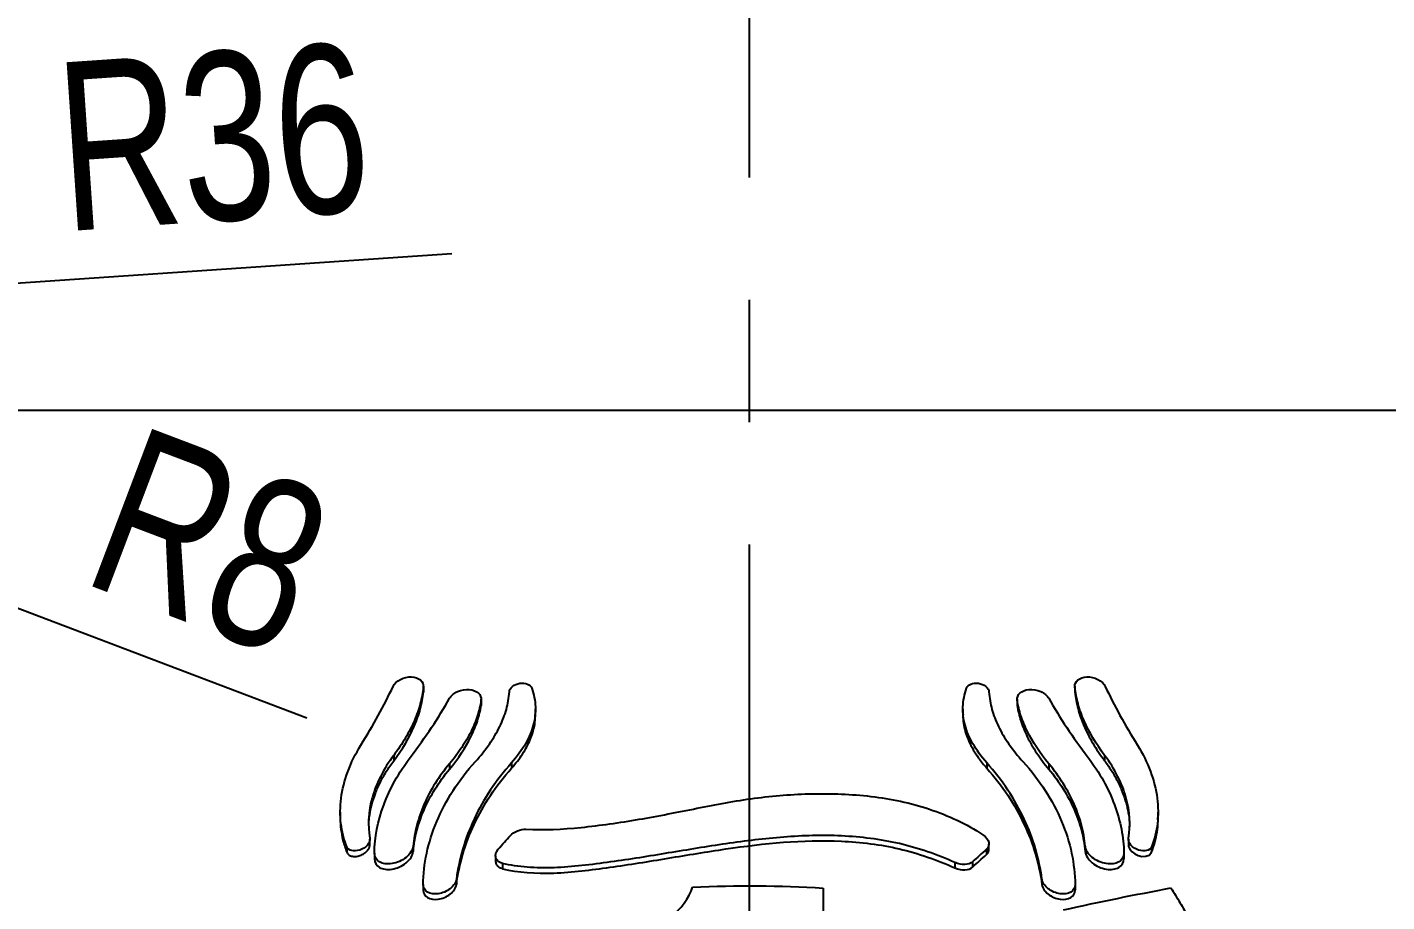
# Model space of a CAD drawing. Header units: millimetres. Extents: x 10 to 412, y 8 to 584.
# Drawn here: x 312.7 to 340.95, y 483.11 to 501.27 of the extents above; entities that cross this region are included whole.
import ezdxf

# ---------------------------------------------------------------- set-up
doc = ezdxf.new("R2010")
doc.units = ezdxf.units.MM
doc.linetypes.add('CENTERX2', pattern=[20.32, 12.7, -2.54, 2.54, -2.54])
for name, color, linetype in [('CENTERLINE', 4, 'CENTERX2'), ('DETAIL', 3, 'Continuous'), ('DIMENSIONS', 2, 'Continuous')]:
    doc.layers.add(name, color=color, linetype=linetype)
doc.layers.add('OUTLINE', color=7, linetype='Continuous', lineweight=25)
doc.styles.add('SLDTEXTSTYLE0', font='TXT', dxfattribs={"width": 0.75})
doc.dimstyles.new('SLDDIMSTYLE11', dxfattribs={"dimtxt": 3.5, "dimasz": 2, "dimexe": 0, "dimexo": 0.0625, "dimgap": 0.875, "dimtad": 1, "dimrnd": 1e-09, "dimzin": 12, "dimdsep": 46, "dimtxsty": 'SLDTEXTSTYLE0', "dimsah": 1, "dimcen": 0, "dimadec": 0, "dimazin": 3, "dimtfac": 1, "dimtofl": 0, "dimtmove": 0, "dimatfit": 3, "dimfxl": 0, "dimfrac": 2, "dimtolj": 1, "dimtzin": 12, "dimarcsym": 0})
doc.dimstyles.new('SLDDIMSTYLE4', dxfattribs={"dimtxt": 3.5, "dimasz": 2, "dimexe": 0, "dimexo": 0.0625, "dimgap": 0.875, "dimtad": 1, "dimrnd": 1e-09, "dimzin": 12, "dimdsep": 46, "dimtxsty": 'SLDTEXTSTYLE0', "dimsah": 1, "dimcen": 0.09, "dimadec": 0, "dimazin": 3, "dimtol": 1, "dimtp": 1.5, "dimtm": 1.5, "dimtfac": 1, "dimtofl": 0, "dimtmove": 0, "dimatfit": 3, "dimfxl": 0, "dimfrac": 2, "dimtolj": 1, "dimarcsym": 0})
doc.dimstyles.new('SLDDIMSTYLE6', dxfattribs={"dimtxt": 3.5, "dimasz": 2, "dimexe": 0, "dimexo": 0.0625, "dimgap": 0.875, "dimtad": 0, "dimtih": 1, "dimtoh": 1, "dimrnd": 1e-09, "dimzin": 12, "dimdsep": 46, "dimtxsty": 'SLDTEXTSTYLE0', "dimsah": 1, "dimcen": 0.09, "dimadec": 0, "dimazin": 3, "dimtfac": 1, "dimtofl": 0, "dimtmove": 0, "dimatfit": 3, "dimfxl": 0, "dimfrac": 2, "dimtolj": 1, "dimtzin": 12, "dimarcsym": 0})
doc.dimstyles.new('SLDDIMSTYLE7', dxfattribs={"dimtxt": 3.5, "dimasz": 2, "dimexe": 0, "dimexo": 0.0625, "dimgap": 0.875, "dimtad": 1, "dimdec": 4, "dimzin": 12, "dimdsep": 46, "dimtxsty": 'SLDTEXTSTYLE0', "dimsah": 1, "dimcen": 0.09, "dimazin": 3, "dimtfac": 1, "dimtofl": 0, "dimtmove": 0, "dimatfit": 3, "dimfxl": 0, "dimfrac": 2, "dimtolj": 1, "dimtzin": 12, "dimarcsym": 0})
doc.dimstyles.new('SLDDIMSTYLE8', dxfattribs={"dimtxt": 3.5, "dimasz": 2, "dimexe": 0, "dimexo": 0.0625, "dimgap": 0.875, "dimtad": 1, "dimrnd": 1e-09, "dimzin": 12, "dimdsep": 46, "dimtxsty": 'SLDTEXTSTYLE0', "dimsah": 1, "dimcen": 0.09, "dimadec": 0, "dimazin": 3, "dimtfac": 1, "dimtofl": 0, "dimtmove": 0, "dimatfit": 3, "dimfxl": 0, "dimfrac": 2, "dimtolj": 1, "dimtzin": 12, "dimarcsym": 0})
doc.dimstyles.new('SLDDIMSTYLE9', dxfattribs={"dimtxt": 3.5, "dimasz": 2, "dimexe": 0, "dimexo": 0.0625, "dimgap": 0.875, "dimtad": 1, "dimrnd": 1e-09, "dimzin": 12, "dimdsep": 46, "dimtxsty": 'SLDTEXTSTYLE0', "dimsah": 1, "dimcen": 0, "dimadec": 0, "dimazin": 3, "dimtfac": 1, "dimtofl": 0, "dimtmove": 0, "dimatfit": 3, "dimfxl": 0, "dimfrac": 2, "dimtolj": 1, "dimtzin": 12, "dimarcsym": 0})

# ---------------------------------------------------------------- blocks, each defined once
blk = doc.blocks.new('_D_4')
at = {"layer": 'DIMENSIONS'}
for p, q in [((316.213, 571.805), (257.7, 571.805)), ((259.7, 324.805), (259.7, 571.805)), ((297.725, 324.805), (257.7, 324.805))]:
    blk.add_line(p, q, dxfattribs=at)
for points in [[(259.7, 571.805), (259.2, 569.805), (260.2, 569.805)], [(259.7, 324.805), (260.2, 326.805), (259.2, 326.805)]]:
    blk.add_solid(points, dxfattribs=at)
at = {"layer": 'DIMENSIONS', "attachment_point": 1, "rotation": 90, "style": 'SLDTEXTSTYLE0'}
for s, insert, char_height in [('±1,50', (256.2, 448.683), 2.5), ('247', (255.188, 439.632), 3.5)]:
    blk.add_mtext(s, dxfattribs=dict(at, insert=insert, char_height=char_height))
blk = doc.blocks.new('_D_17')
at = {"layer": 'DIMENSIONS'}
for p, q in [((374.207, 504.305), (374.207, 493.305)), ((346.7, 493.305), (375.207, 493.305))]:
    blk.add_line(p, q, dxfattribs=at)
blk.add_solid([(374.207, 493.305), (374.707, 495.305), (373.707, 495.305)], dxfattribs=at)
at = {"layer": 'DIMENSIONS', "insert": (375.207, 495.039), "char_height": 3.5, "attachment_point": 1, "style": 'SLDTEXTSTYLE0'}
blk.add_mtext('78,5', dxfattribs=at)
blk = doc.blocks.new('_D_18')
at = {"layer": 'DIMENSIONS'}
for start, end in [(303.3621, 321.6576), (270, 303.3621)]:
    blk.add_arc((327.7, 518.246), 50.949, start, end, dxfattribs=at)
for points in [[(355.718, 475.693), (353.76, 475.049), (354.293, 474.203)], [(327.7, 467.297), (329.71, 466.836), (329.69, 467.836)]]:
    blk.add_solid(points, dxfattribs=at)
at = {"layer": 'DIMENSIONS', "insert": (355.173, 480.203), "char_height": 3.5, "attachment_point": 1, "rotation": 44.1083, "style": 'SLDTEXTSTYLE0'}
blk.add_mtext('33,36°', dxfattribs=at)
blk = doc.blocks.new('_D_23')
at = {"layer": 'DIMENSIONS'}
for p, q in [((309.7, 494.305), (309.7, 495.305)), ((345.7, 494.305), (345.7, 495.305)), ((345.7, 493.305), (309.7, 493.305)), ((345.7, 493.305), (358.75, 493.305))]:
    blk.add_line(p, q, dxfattribs=at)
for points in [[(309.7, 493.305), (311.7, 492.805), (311.7, 493.805)], [(345.7, 493.305), (343.7, 493.805), (343.7, 492.805)]]:
    blk.add_solid(points, dxfattribs=at)
at = {"layer": 'DIMENSIONS', "char_height": 3.5, "attachment_point": 1, "style": 'SLDTEXTSTYLE0'}
for s, insert in [('%%c', (348.3, 497.817)), ('36', (353.578, 497.87))]:
    blk.add_mtext(s, dxfattribs=dict(at, insert=insert))
blk = doc.blocks.new('_D_29')
at = {"layer": 'DIMENSIONS'}
blk.add_line((309.617, 495.755), (321.526, 496.568), dxfattribs=at)
blk.add_solid([(309.617, 495.755), (311.646, 495.393), (311.578, 496.39)], dxfattribs=at)
at = {"layer": 'DIMENSIONS', "insert": (313.232, 500.519), "char_height": 3.5, "attachment_point": 1, "rotation": 3.9025, "style": 'SLDTEXTSTYLE0'}
blk.add_mtext('R36', dxfattribs=at)
blk = doc.blocks.new('_D_30')
at = {"layer": 'DIMENSIONS'}
for q in [(301.7, 493.305), (318.51, 486.929)]:
    blk.add_line((309.18, 490.468), q, dxfattribs=at)
blk.add_solid([(309.18, 490.468), (310.873, 489.291), (311.228, 490.226)], dxfattribs=at)
at = {"layer": 'DIMENSIONS', "insert": (315.027, 493.029), "char_height": 3.5, "attachment_point": 1, "rotation": 339.2289, "style": 'SLDTEXTSTYLE0'}
blk.add_mtext('R8', dxfattribs=at)

msp = doc.modelspace()

# ---------------------------------------------------------------- linework, layer by layer
at = {"layer": 'CENTERLINE'}
msp.add_line((327.70013, 571.80517), (327.70013, 322.81249), dxfattribs=at)
at = {"layer": 'DETAIL'}
for p, q in [((320.93149, 487.56972), (320.93149, 487.4603)), ((334.46878, 487.56972), (334.46878, 487.4603)), ((322.12988, 487.29472), (322.12988, 487.18447)), ((333.27039, 487.29472), (333.27039, 487.18447)), ((320.31441, 486.1482), (320.31441, 486.03662)), ((335.08586, 486.1482), (335.08586, 486.03662)), ((321.47457, 485.97383), (321.47457, 485.86267)), ((322.76363, 485.99415), (322.76363, 485.88316)), ((332.63664, 485.99415), (332.63664, 485.88316)), ((333.9257, 485.97383), (333.9257, 485.86267)), ((319.34016, 484.25068), (319.34016, 484.13606)), ((320.71802, 484.2655), (320.71802, 484.15274)), ((332.63031, 484.19837), (332.63031, 484.08739)), ((334.68225, 484.2655), (334.68225, 484.15274)), ((336.06011, 484.25068), (336.06011, 484.13606)), ((322.57708, 483.90578), (322.57708, 483.79468)), ((331.97664, 483.92158), (331.97664, 483.81098)), ((332.34185, 483.9405), (332.34185, 483.8297)), ((321.61878, 483.57967), (321.61878, 483.46767)), ((333.78148, 483.57967), (333.78148, 483.46767))]:
    msp.add_line(p, q, dxfattribs=at)
at = {"layer": 'OUTLINE'}
for p, q in [((320.93229, 487.47617), (320.93229, 487.58561)), ((334.46798, 487.58552), (334.46798, 487.47626)), ((320.93149, 487.4603), (320.92908, 487.47588)), ((322.13157, 487.20736), (322.13157, 487.31755)), ((333.26869, 487.31745), (333.26869, 487.20748)), ((334.47002, 487.47617), (334.46878, 487.4603)), ((322.12988, 487.18447), (322.12718, 487.20707)), ((323.25928, 486.99398), (323.25928, 487.10513)), ((332.14098, 487.10489), (332.14098, 486.99426)), ((333.2711, 487.20743), (333.27039, 487.18447)), ((319.20446, 484.97229), (319.20446, 484.8578)), ((336.1958, 484.85816), (336.1958, 484.97195)), ((319.82097, 484.29326), (319.82097, 484.40667)), ((332.68107, 484.19779), (332.68107, 484.30815)), ((335.5793, 484.40706), (335.5793, 484.29287)), ((319.91273, 484.11692), (319.91273, 484.00304)), ((322.4289, 484.06534), (322.4289, 483.95367)), ((335.48754, 484.11692), (335.48754, 484.00304)), ((320.92774, 483.46496), (320.92774, 483.35212)), ((334.47253, 483.46496), (334.47253, 483.35212))]:
    msp.add_line(p, q, dxfattribs=at)
at = {"layer": 'OUTLINE', "flags": 128}
msp.add_lwpolyline([(335.5821, 484.29295), (335.58355, 484.25935), (335.60985, 484.20004), (335.65495, 484.14696), (335.71342, 484.10328), (335.78318, 484.07035), (335.86163, 484.05175), (335.94236, 484.05317), (336.01299, 484.0798), (336.05495, 484.12496), (336.06011, 484.13606), (336.06011, 484.13606)], dxfattribs=at)
at = {"layer": 'OUTLINE'}
for points in [[(319.63408, 486.362), (319.89406, 486.77867), (320.11564, 487.18381), (320.30115, 487.57934)], [(335.09912, 487.57934), (335.28462, 487.18381), (335.50621, 486.77867), (335.76619, 486.362)], [(320.65816, 486.10657), (320.97893, 486.5282), (321.24964, 486.93667), (321.47438, 487.33259)], [(333.92588, 487.33259), (334.15063, 486.93667), (334.42134, 486.5282), (334.74211, 486.10657)], [(322.48751, 484.20168), (322.57174, 484.29707), (322.65591, 484.3916), (322.74002, 484.48526)], [(332.63031, 484.19837), (332.53424, 484.1127), (332.43809, 484.02676), (332.34185, 483.9405)], [(332.34185, 483.8297), (332.43809, 483.91589), (332.53424, 484.00177), (332.63031, 484.08739)], [(326.52623, 483.41397), (327.43191, 483.4554), (328.33626, 483.44926), (329.23927, 483.39458)], [(334.23034, 482.94035), (334.98466, 483.1085), (335.7291, 483.26043), (336.46327, 483.3955)]]:
    msp.add_open_spline(points, degree=3, dxfattribs=at)
for points, knots in [([(320.30115, 487.57934), (320.32752, 487.63558), (320.38368, 487.68921), (320.5253, 487.76212), (320.60924, 487.78035), (320.75857, 487.77437), (320.8249, 487.75083), (320.91388, 487.67591), (320.93698, 487.62463), (320.93149, 487.56973)], [0, 0, 0, 0, 0.25, 0.25, 0.5, 0.5, 0.75, 0.75, 1, 1, 1, 1]), ([(320.93149, 487.56973), (320.91981, 487.45302), (320.89853, 487.34024), (320.83637, 487.10855), (320.79553, 486.99139), (320.69314, 486.75344), (320.6311, 486.63195), (320.48762, 486.39002), (320.40611, 486.26917), (320.31441, 486.14819)], [0, 0, 0, 0, 0.25, 0.25, 0.5, 0.5, 0.75, 0.75, 1, 1, 1, 1]), ([(322.71789, 487.46541), (322.72046, 487.50422), (322.74342, 487.54543), (322.82367, 487.61271), (322.88014, 487.63719), (322.99343, 487.65457), (323.0504, 487.64785), (323.13815, 487.60991), (323.16982, 487.57891), (323.18254, 487.54234)], [0, 0, 0, 0, 0.25, 0.25, 0.5, 0.5, 0.75, 0.75, 1, 1, 1, 1]), ([(332.21772, 487.54234), (332.23046, 487.57893), (332.26147, 487.60955), (332.34989, 487.64794), (332.40575, 487.65463), (332.52005, 487.6373), (332.57609, 487.61302), (332.65674, 487.54563), (332.6798, 487.50427), (332.68237, 487.46541)], [0, 0, 0, 0, 0.25, 0.25, 0.5, 0.5, 0.75, 0.75, 1, 1, 1, 1]), ([(334.46878, 487.56973), (334.46328, 487.62468), (334.48581, 487.67536), (334.57568, 487.75115), (334.64086, 487.77428), (334.79122, 487.78042), (334.87359, 487.76273), (335.01708, 487.68906), (335.0727, 487.63567), (335.09912, 487.57934)], [0, 0, 0, 0, 0.25, 0.25, 0.5, 0.5, 0.75, 0.75, 1, 1, 1, 1]), ([(335.08586, 486.14819), (334.90225, 486.39041), (334.76111, 486.6293), (334.6067, 486.98619), (334.56482, 487.10549), (334.50184, 487.33948), (334.48048, 487.45281), (334.46878, 487.56973)], [0, 0, 0, 0, 0.5, 0.5, 0.75, 0.75, 1, 1, 1, 1]), ([(320.31441, 486.03662), (320.49797, 486.27917), (320.63909, 486.5183), (320.79349, 486.87548), (320.83538, 486.99488), (320.89838, 487.22908), (320.91977, 487.34252), (320.93149, 487.4603)], [0, 0, 0, 0, 0.5, 0.5, 0.75, 0.75, 1, 1, 1, 1]), ([(321.47438, 487.33259), (321.50567, 487.3877), (321.56709, 487.43971), (321.71897, 487.50736), (321.8077, 487.52193), (321.96264, 487.50838), (322.02979, 487.48103), (322.11709, 487.40132), (322.13788, 487.34913), (322.12988, 487.29471)], [0, 0, 0, 0, 0.25, 0.25, 0.5, 0.5, 0.75, 0.75, 1, 1, 1, 1]), ([(322.12988, 487.29471), (322.114, 487.18667), (322.08889, 487.0818), (322.01955, 486.86627), (321.97536, 486.75723), (321.86666, 486.53581), (321.80164, 486.42278), (321.65271, 486.19806), (321.56868, 486.08591), (321.47457, 485.97383)], [0, 0, 0, 0, 0.25, 0.25, 0.5, 0.5, 0.75, 0.75, 1, 1, 1, 1]), ([(322.01168, 486.01931), (322.2329, 486.26231), (322.39909, 486.50341), (322.57609, 486.8654), (322.62215, 486.9851), (322.68843, 487.21882), (322.70953, 487.33886), (322.71789, 487.46541)], [0, 0, 0, 0, 0.5, 0.5, 0.75, 0.75, 1, 1, 1, 1]), ([(323.18254, 487.54234), (323.22841, 487.41058), (323.25297, 487.28117), (323.26085, 487.09257), (323.25865, 487.03133), (323.24443, 486.90618), (323.23225, 486.84215), (323.18094, 486.65016), (323.12726, 486.5211), (322.97787, 486.25917), (322.88096, 486.12527), (322.76363, 485.99415)], [0, 0, 0, 0, 0.25, 0.25, 0.375, 0.375, 0.5, 0.5, 0.75, 0.75, 1, 1, 1, 1]), ([(332.63664, 485.99415), (332.51947, 486.12508), (332.42468, 486.2558), (332.27463, 486.51766), (332.21944, 486.64994), (332.1511, 486.9053), (332.13684, 487.02686), (332.14713, 487.28093), (332.172, 487.411), (332.21772, 487.54234)], [0, 0, 0, 0, 0.25, 0.25, 0.5, 0.5, 0.75, 0.75, 1, 1, 1, 1]), ([(332.68237, 487.46541), (332.69073, 487.33902), (332.71177, 487.21933), (332.77755, 486.98686), (332.82275, 486.86885), (332.94002, 486.62798), (333.01229, 486.50527), (333.1811, 486.26213), (333.27805, 486.14073), (333.38859, 486.01931)], [0, 0, 0, 0, 0.25, 0.25, 0.5, 0.5, 0.75, 0.75, 1, 1, 1, 1]), ([(333.27039, 487.29471), (333.26238, 487.34919), (333.28274, 487.40082), (333.37052, 487.48117), (333.43696, 487.50823), (333.59221, 487.522), (333.68005, 487.5078), (333.83324, 487.4398), (333.89454, 487.38781), (333.92588, 487.33259)], [0, 0, 0, 0, 0.25, 0.25, 0.5, 0.5, 0.75, 0.75, 1, 1, 1, 1]), ([(333.9257, 485.97383), (333.73727, 486.19824), (333.59083, 486.42036), (333.42698, 486.75246), (333.38171, 486.8635), (333.3115, 487.08112), (333.2863, 487.18649), (333.27039, 487.29471)], [0, 0, 0, 0, 0.5, 0.5, 0.75, 0.75, 1, 1, 1, 1]), ([(334.46878, 487.4603), (334.48048, 487.34275), (334.50178, 487.22987), (334.56395, 486.99799), (334.60479, 486.88073), (334.70718, 486.64259), (334.76921, 486.52098), (334.91269, 486.27876), (334.99418, 486.15775), (335.08586, 486.03662)], [0, 0, 0, 0, 0.25, 0.25, 0.5, 0.5, 0.75, 0.75, 1, 1, 1, 1]), ([(321.47457, 485.86267), (321.66299, 486.08726), (321.80939, 486.30942), (321.9732, 486.64143), (322.01847, 486.75243), (322.0887, 486.96997), (322.11392, 487.0751), (322.12988, 487.18447)], [0, 0, 0, 0, 0.5, 0.5, 0.75, 0.75, 1, 1, 1, 1]), ([(333.27039, 487.18447), (333.28632, 487.07531), (333.31144, 486.97069), (333.38078, 486.75526), (333.42495, 486.64627), (333.53363, 486.42491), (333.59863, 486.31188), (333.74757, 486.08706), (333.8316, 485.97484), (333.9257, 485.86267)], [0, 0, 0, 0, 0.25, 0.25, 0.5, 0.5, 0.75, 0.75, 1, 1, 1, 1]), ([(322.76363, 485.88316), (322.80517, 485.93155), (322.88827, 486.02834), (322.99288, 486.17676), (323.08192, 486.32666), (323.1525, 486.47565), (323.20501, 486.62124), (323.23974, 486.76443), (323.2579, 486.88684), (323.25746, 486.96441), (323.25729, 486.994)], [0, 0, 0, 0, 0.12963812, 0.25928925, 0.39313289, 0.52699009, 0.65645387, 0.78592996, 0.91833717, 1, 1, 1, 1]), ([(332.14359, 486.99423), (332.14289, 486.97402), (332.14026, 486.8981), (332.15887, 486.77105), (332.19895, 486.60627), (332.26277, 486.43858), (332.35101, 486.26691), (332.47051, 486.08008), (332.57787, 485.95283), (332.63664, 485.88316)], [0, 0, 0, 0, 0.05547857, 0.20849659, 0.35714458, 0.50577627, 0.65976677, 0.81373255, 1, 1, 1, 1]), ([(319.34016, 484.25068), (319.27912, 484.40293), (319.2384, 484.56319), (319.19855, 484.89971), (319.19971, 485.07782), (319.24743, 485.4415), (319.29329, 485.62526), (319.42965, 485.99433), (319.52106, 486.18087), (319.63408, 486.362)], [0, 0, 0, 0, 0.25, 0.25, 0.5, 0.5, 0.75, 0.75, 1, 1, 1, 1]), ([(320.31441, 486.14819), (320.2084, 486.00835), (320.11892, 485.86532), (319.97129, 485.57481), (319.91292, 485.4265), (319.78773, 484.98228), (319.77205, 484.69648), (319.81912, 484.42883)], [0, 0, 0, 0, 0.25, 0.25, 0.5, 0.5, 1, 1, 1, 1]), ([(335.58114, 484.42883), (335.62829, 484.6969), (335.61256, 484.98282), (335.44496, 485.57629), (335.29823, 485.86803), (335.08586, 486.14819)], [0, 0, 0, 0, 0.5, 0.5, 1, 1, 1, 1]), ([(335.76619, 486.362), (335.87914, 486.18098), (335.96917, 485.99751), (336.1059, 485.62891), (336.15276, 485.44183), (336.2005, 485.07859), (336.20187, 484.90324), (336.16243, 484.56568), (336.12113, 484.40289), (336.06011, 484.25068)], [0, 0, 0, 0, 0.25, 0.25, 0.5, 0.5, 0.75, 0.75, 1, 1, 1, 1]), ([(319.79525, 484.68271), (319.79516, 484.69014), (319.79425, 484.76546), (319.81387, 484.91415), (319.85736, 485.13098), (319.92902, 485.35438), (320.02864, 485.58363), (320.15444, 485.81306), (320.26109, 485.9621), (320.31441, 486.03662)], [0, 0, 0, 0, 0.01708877, 0.17314611, 0.32919633, 0.49393528, 0.65867532, 0.82933677, 1, 1, 1, 1]), ([(319.91273, 484.11692), (319.91898, 484.4444), (319.98364, 484.77897), (320.17065, 485.28525), (320.24867, 485.45528), (320.43224, 485.78648), (320.53805, 485.94869), (320.65816, 486.10657)], [0, 0, 0, 0, 0.5, 0.5, 0.75, 0.75, 1, 1, 1, 1]), ([(321.47457, 485.97383), (321.25122, 485.70784), (321.07698, 485.42792), (320.88619, 484.99459), (320.8344, 484.84709), (320.75712, 484.55487), (320.73126, 484.40958), (320.71802, 484.2655)], [0, 0, 0, 0, 0.5, 0.5, 0.75, 0.75, 1, 1, 1, 1]), ([(320.92774, 483.46496), (320.9324, 483.89613), (321.02477, 484.33457), (321.29958, 484.99167), (321.4137, 485.20837), (321.68172, 485.62508), (321.83618, 485.82656), (322.01168, 486.01931)], [0, 0, 0, 0, 0.5, 0.5, 0.75, 0.75, 1, 1, 1, 1]), ([(322.76363, 485.99415), (322.4398, 485.63228), (322.18251, 485.24247), (321.89393, 484.63075), (321.81384, 484.42112), (321.68964, 484.00058), (321.64537, 483.78995), (321.61878, 483.57967)], [0, 0, 0, 0, 0.5, 0.5, 0.75, 0.75, 1, 1, 1, 1]), ([(321.61878, 483.46767), (321.67196, 483.88837), (321.79459, 484.30626), (322.08172, 484.91865), (322.19552, 485.12131), (322.45571, 485.51318), (322.60173, 485.70228), (322.76363, 485.88316)], [0, 0, 0, 0, 0.5, 0.5, 0.75, 0.75, 1, 1, 1, 1]), ([(333.78148, 483.57967), (333.72831, 484.00023), (333.60569, 484.41784), (333.31857, 485.02987), (333.20477, 485.23241), (332.94459, 485.62414), (332.79856, 485.8132), (332.63664, 485.99415)], [0, 0, 0, 0, 0.5, 0.5, 0.75, 0.75, 1, 1, 1, 1]), ([(332.63664, 485.88316), (332.96042, 485.52143), (333.21773, 485.13138), (333.50632, 484.51929), (333.58642, 484.30952), (333.71063, 483.88875), (333.7549, 483.67801), (333.78148, 483.46767)], [0, 0, 0, 0, 0.5, 0.5, 0.75, 0.75, 1, 1, 1, 1]), ([(333.38859, 486.01931), (333.73956, 485.63382), (334.00623, 485.21577), (334.28209, 484.55879), (334.35185, 484.33673), (334.44559, 483.89833), (334.4702, 483.68055), (334.47253, 483.46496)], [0, 0, 0, 0, 0.5, 0.5, 0.75, 0.75, 1, 1, 1, 1]), ([(334.68225, 484.2655), (334.65577, 484.55363), (334.57965, 484.84396), (334.38991, 485.27742), (334.31337, 485.42225), (334.13717, 485.70366), (334.03738, 485.84083), (333.9257, 485.97383)], [0, 0, 0, 0, 0.5, 0.5, 0.75, 0.75, 1, 1, 1, 1]), ([(334.74211, 486.10657), (334.9823, 485.79084), (335.16399, 485.46074), (335.35219, 484.95449), (335.40062, 484.78325), (335.46649, 484.44685), (335.48441, 484.28068), (335.48754, 484.11692)], [0, 0, 0, 0, 0.5, 0.5, 0.75, 0.75, 1, 1, 1, 1]), ([(335.08586, 486.03662), (335.13289, 485.97135), (335.22695, 485.84082), (335.34411, 485.63622), (335.44217, 485.42694), (335.5179, 485.21632), (335.57001, 485.00886), (335.59986, 484.82581), (335.60287, 484.71407), (335.6041, 484.66815)], [0, 0, 0, 0, 0.14801815, 0.29603236, 0.44838833, 0.6007448, 0.74875268, 0.89676655, 1, 1, 1, 1]), ([(320.71802, 484.15274), (320.7445, 484.44105), (320.82062, 484.73167), (321.01038, 485.16558), (321.08691, 485.31057), (321.26311, 485.59227), (321.3629, 485.72957), (321.47457, 485.86267)], [0, 0, 0, 0, 0.5, 0.5, 0.75, 0.75, 1, 1, 1, 1]), ([(333.9257, 485.86267), (334.14902, 485.59648), (334.32327, 485.31625), (334.51407, 484.88245), (334.56587, 484.7348), (334.64315, 484.44231), (334.66901, 484.29691), (334.68225, 484.15274)], [0, 0, 0, 0, 0.5, 0.5, 0.75, 0.75, 1, 1, 1, 1]), ([(323.06263, 484.61333), (323.4347, 484.59719), (323.8173, 484.61299), (324.60164, 484.69324), (325.01022, 484.7526), (325.81498, 484.88934), (326.21575, 484.97037), (327.01461, 485.12911), (327.41092, 485.20471), (328.2084, 485.31075), (328.60919, 485.34271), (329.41595, 485.35879), (329.82157, 485.34444), (330.43571, 485.27216), (330.64221, 485.23897), (331.0474, 485.15146), (331.24713, 485.09708), (331.64113, 484.96716), (331.83677, 484.89023), (332.21077, 484.71259), (332.38935, 484.61206), (332.55837, 484.49832)], [0, 0, 0, 0, 0.125, 0.125, 0.25, 0.25, 0.375, 0.375, 0.5, 0.5, 0.625, 0.625, 0.75, 0.75, 0.8125, 0.8125, 0.875, 0.875, 0.9375, 0.9375, 1, 1, 1, 1]), ([(319.20563, 484.85777), (319.20525, 484.8495), (319.20128, 484.76314), (319.21759, 484.60557), (319.25675, 484.36988), (319.3105, 484.2192), (319.34016, 484.13606)], [0, 0, 0, 0, 0.03174392, 0.33142446, 0.63111447, 1, 1, 1, 1]), ([(336.06011, 484.13606), (336.08462, 484.20344), (336.13364, 484.33821), (336.17659, 484.55675), (336.1973, 484.73047), (336.19379, 484.83434), (336.19299, 484.85812)], [0, 0, 0, 0, 0.30005579, 0.60009474, 0.90844261, 1, 1, 1, 1]), ([(331.97664, 483.92158), (331.78944, 484.00677), (331.59962, 484.08178), (331.21525, 484.21313), (331.02076, 484.26964), (330.42829, 484.40704), (330.02053, 484.45732), (329.2175, 484.49441), (328.81791, 484.48255), (328.01895, 484.42121), (327.61859, 484.37147), (326.81897, 484.25467), (326.42019, 484.1877), (325.62117, 484.05559), (325.2195, 483.99031), (324.41745, 483.87932), (324.02836, 483.83031), (323.45708, 483.80999), (323.26953, 483.81226), (322.91168, 483.84018), (322.74003, 483.86564), (322.57708, 483.90578)], [0, 0, 0, 0, 0.0625, 0.0625, 0.125, 0.125, 0.25, 0.25, 0.375, 0.375, 0.5, 0.5, 0.625, 0.625, 0.75, 0.75, 0.875, 0.875, 0.9375, 0.9375, 1, 1, 1, 1]), ([(322.74002, 484.48526), (322.77703, 484.52647), (322.82905, 484.56088), (322.94531, 484.60598), (323.00648, 484.61577), (323.06263, 484.61333)], [0, 0, 0, 0, 0.5, 0.5, 1, 1, 1, 1]), ([(332.55837, 484.49832), (332.62269, 484.45504), (332.66578, 484.39642), (332.68925, 484.286), (332.67103, 484.23469), (332.63031, 484.19837)], [0, 0, 0, 0, 0.5, 0.5, 1, 1, 1, 1]), ([(319.81912, 484.42883), (319.82683, 484.38502), (319.80877, 484.33151), (319.72886, 484.23897), (319.66885, 484.20152), (319.48917, 484.14245), (319.37235, 484.17038), (319.34016, 484.25068)], [0, 0, 0, 0, 0.25, 0.25, 0.5, 0.5, 1, 1, 1, 1]), ([(319.34016, 484.13606), (319.35085, 484.11832), (319.3722, 484.08291), (319.43676, 484.05358), (319.51867, 484.04556), (319.61248, 484.06428), (319.70029, 484.10709), (319.76721, 484.16399), (319.80679, 484.22345), (319.82144, 484.26734), (319.8201, 484.28874), (319.81982, 484.29323)], [0, 0, 0, 0, 0.126424773, 0.2524707, 0.388781935, 0.528457401, 0.659415696, 0.77441737, 0.876474183, 0.974041303, 1, 1, 1, 1]), ([(320.71802, 484.2655), (320.71071, 484.18598), (320.65613, 484.09724), (320.48861, 483.96125), (320.37976, 483.91558), (320.17995, 483.88491), (320.08713, 483.89811), (319.95318, 483.97405), (319.91122, 484.03758), (319.91273, 484.11692)], [0, 0, 0, 0, 0.25, 0.25, 0.5, 0.5, 0.75, 0.75, 1, 1, 1, 1]), ([(322.57708, 483.90578), (322.50664, 483.92313), (322.45523, 483.96352), (322.41789, 484.07268), (322.4344, 484.14154), (322.48751, 484.20168)], [0, 0, 0, 0, 0.5, 0.5, 1, 1, 1, 1]), ([(322.57708, 483.79468), (322.90375, 483.71444), (323.26191, 483.69273), (323.83226, 483.7128), (324.02734, 483.72854), (324.41665, 483.7718), (324.61322, 483.79718), (325.20821, 483.88034), (325.61526, 483.94671), (326.42009, 484.08019), (326.81908, 484.14721), (328.01357, 484.32164), (328.80661, 484.40518), (330.02016, 484.34877), (330.42418, 484.29848), (331.0151, 484.16104), (331.20995, 484.10439), (331.59701, 483.97235), (331.78933, 483.8963), (331.97664, 483.81098)], [0, 0, 0, 0, 0.125, 0.125, 0.1875, 0.1875, 0.25, 0.25, 0.375, 0.375, 0.5, 0.5, 0.75, 0.75, 0.875, 0.875, 0.9375, 0.9375, 1, 1, 1, 1]), ([(332.63031, 484.08739), (332.6482, 484.10647), (332.67763, 484.13788), (332.67681, 484.18105), (332.67649, 484.19799)], [0, 0, 0, 0, 0.60759579, 1, 1, 1, 1]), ([(335.48754, 484.11692), (335.48905, 484.03756), (335.44697, 483.97381), (335.3124, 483.89786), (335.21922, 483.88497), (335.02033, 483.91572), (334.91187, 483.96119), (334.78643, 484.06285), (334.75073, 484.10237), (334.70068, 484.18365), (334.68591, 484.22567), (334.68225, 484.2655)], [0, 0, 0, 0, 0.25, 0.25, 0.5, 0.5, 0.75, 0.75, 0.875, 0.875, 1, 1, 1, 1]), ([(336.06011, 484.25068), (336.02789, 484.17032), (335.91148, 484.14241), (335.73157, 484.20143), (335.6725, 484.23793), (335.59126, 484.33157), (335.57342, 484.38492), (335.58114, 484.42883)], [0, 0, 0, 0, 0.5, 0.5, 0.75, 0.75, 1, 1, 1, 1]), ([(319.91273, 484.00304), (319.91122, 483.92357), (319.95336, 483.85984), (320.08794, 483.78408), (320.18109, 483.77134), (320.37983, 483.80234), (320.48825, 483.84791), (320.61373, 483.94975), (320.64946, 483.98934), (320.69957, 484.07076), (320.71435, 484.11285), (320.71802, 484.15274)], [0, 0, 0, 0, 0.25, 0.25, 0.5, 0.5, 0.75, 0.75, 0.875, 0.875, 1, 1, 1, 1]), ([(322.42915, 483.9537), (322.43201, 483.932), (322.43803, 483.88635), (322.48744, 483.82747), (322.54548, 483.80624), (322.57708, 483.79468)], [0, 0, 0, 0, 0.2922146, 0.61473578, 1, 1, 1, 1]), ([(332.34185, 483.9405), (332.30396, 483.90654), (332.24831, 483.88593), (332.11807, 483.87777), (332.04413, 483.89086), (331.97664, 483.92158)], [0, 0, 0, 0, 0.5, 0.5, 1, 1, 1, 1]), ([(334.68225, 484.15274), (334.68957, 484.07311), (334.74422, 483.98421), (334.91182, 483.84796), (335.02063, 483.80219), (335.22029, 483.77128), (335.31307, 483.78433), (335.44703, 483.86008), (335.48905, 483.92359), (335.48754, 484.00304)], [0, 0, 0, 0, 0.25, 0.25, 0.5, 0.5, 0.75, 0.75, 1, 1, 1, 1]), ([(331.97664, 483.81098), (332.04413, 483.78024), (332.11788, 483.76711), (332.24843, 483.77519), (332.30396, 483.79577), (332.34185, 483.8297)], [0, 0, 0, 0, 0.5, 0.5, 1, 1, 1, 1]), ([(321.61878, 483.57967), (321.61018, 483.51165), (321.56216, 483.43726), (321.41862, 483.32456), (321.3262, 483.28728), (321.15527, 483.26404), (321.07652, 483.27669), (320.96226, 483.34361), (320.92701, 483.39795), (320.92774, 483.46496)], [0, 0, 0, 0, 0.25, 0.25, 0.5, 0.5, 0.75, 0.75, 1, 1, 1, 1]), ([(320.92774, 483.35212), (320.92701, 483.28505), (320.96256, 483.23044), (321.07707, 483.16383), (321.15629, 483.15149), (321.32607, 483.17495), (321.4182, 483.21207), (321.5618, 483.32476), (321.61017, 483.39948), (321.61878, 483.46767)], [0, 0, 0, 0, 0.25, 0.25, 0.5, 0.5, 0.75, 0.75, 1, 1, 1, 1]), ([(325.16799, 482.37414), (325.33208, 482.41335), (325.48935, 482.46698), (325.7897, 482.60457), (325.92615, 482.68571), (326.28842, 482.96299), (326.45392, 483.18521), (326.52623, 483.41397)], [0, 0, 0, 0, 0.25, 0.25, 0.5, 0.5, 1, 1, 1, 1]), ([(329.23927, 483.39458), (329.23927, 482.41088), (329.23927, 481.36277), (329.23927, 479.14363), (329.23927, 477.97132), (329.23927, 476.73458)], [0, 0, 0, 0, 0.5, 0.5, 1, 1, 1, 1]), ([(334.47253, 483.46496), (334.47326, 483.39795), (334.43775, 483.34331), (334.32323, 483.27654), (334.24398, 483.26409), (334.0741, 483.28736), (333.98195, 483.32441), (333.8384, 483.43693), (333.7901, 483.51154), (333.78148, 483.57967)], [0, 0, 0, 0, 0.25, 0.25, 0.5, 0.5, 0.75, 0.75, 1, 1, 1, 1]), ([(333.78148, 483.46767), (333.79009, 483.39958), (333.83817, 483.32509), (333.98177, 483.21221), (334.07417, 483.17486), (334.245, 483.15144), (334.32372, 483.16398), (334.43797, 483.23074), (334.47326, 483.28505), (334.47253, 483.35212)], [0, 0, 0, 0, 0.25, 0.25, 0.5, 0.5, 0.75, 0.75, 1, 1, 1, 1]), ([(336.46327, 483.3955), (336.49534, 483.34514), (336.52701, 483.2946), (336.55826, 483.2439), (336.58951, 483.19319), (336.62035, 483.14233), (336.65077, 483.09131), (336.71108, 482.99019), (336.76977, 482.88846), (336.82685, 482.78621)], [0, 0, 0, 0, 0.000195596301, 0.000195596301, 0.000195596301, 0.000391192512, 0.000391192512, 0.000391192512, 0.000778892533, 0.000778892533, 0.000778892533, 0.000778892533])]:
    msp.add_open_spline(points, degree=3, knots=knots, dxfattribs=at)

# ---------------------------------------------------------------- dimensions: what is measured, and where the dimension line sits
at = {"layer": 'DIMENSIONS'}
dim = msp.add_linear_dim(base=(259.70013, 571.80517), p1=(298.72494, 324.80517), p2=(317.21269, 571.80517), angle=90, dimstyle='SLDDIMSTYLE4', dxfattribs=at)
dim.commit()
dim.dimension.update_dxf_attribs({"geometry": '_D_4', "text_midpoint": (259.70013, 448.30517), "dimtype": 160})
dim = msp.add_angular_dim_2l(base=(342.32465, 469.44099), line1=((327.70013, 322.81249), (327.70013, 571.80517)), line2=((361.70226, 466.60445), (347.01844, 488.90575)), dimstyle='SLDDIMSTYLE7', dxfattribs=at)
dim.commit()
dim.dimension.update_dxf_attribs({"geometry": '_D_18', "text_midpoint": (363.16137, 481.66322), "dimtype": 162})
dim = msp.add_ordinate_dim(feature_location=(345.70013, 493.30517), offset=(29.5066, 0), dtype=0, origin=(338.18757, 571.80517), dimstyle='SLDDIMSTYLE6', dxfattribs=at)
dim.commit()
dim.dimension.update_dxf_attribs({"geometry": '_D_17', "text_midpoint": (379.73243, 493.30517)})
for center, mpoint, dimstyle, picture, middle in [((273.70013, 493.30517), (309.61666, 495.7553), 'SLDDIMSTYLE11', '_D_29', (317.61954, 496.30125)), ((301.70013, 493.30517), (309.18017, 490.46809), 'SLDDIMSTYLE9', '_D_30', (316.20338, 487.80429))]:
    dim = msp.add_radius_dim(center=center, mpoint=mpoint, dimstyle=dimstyle, dxfattribs=at)
    dim.commit()
    dim.dimension.update_dxf_attribs({"geometry": picture, "text_midpoint": middle, "dimtype": 164})
dim = msp.add_linear_dim(base=(309.70013, 493.30517), p1=(345.70013, 493.30517), p2=(309.70013, 493.30517), text='%%c<>', dimstyle='SLDDIMSTYLE8', dxfattribs=at)
dim.commit()
dim.dimension.update_dxf_attribs({"geometry": '_D_23', "text_midpoint": (353.5249, 493.30517), "dimtype": 160})

doc.saveas('drawing.dxf')
